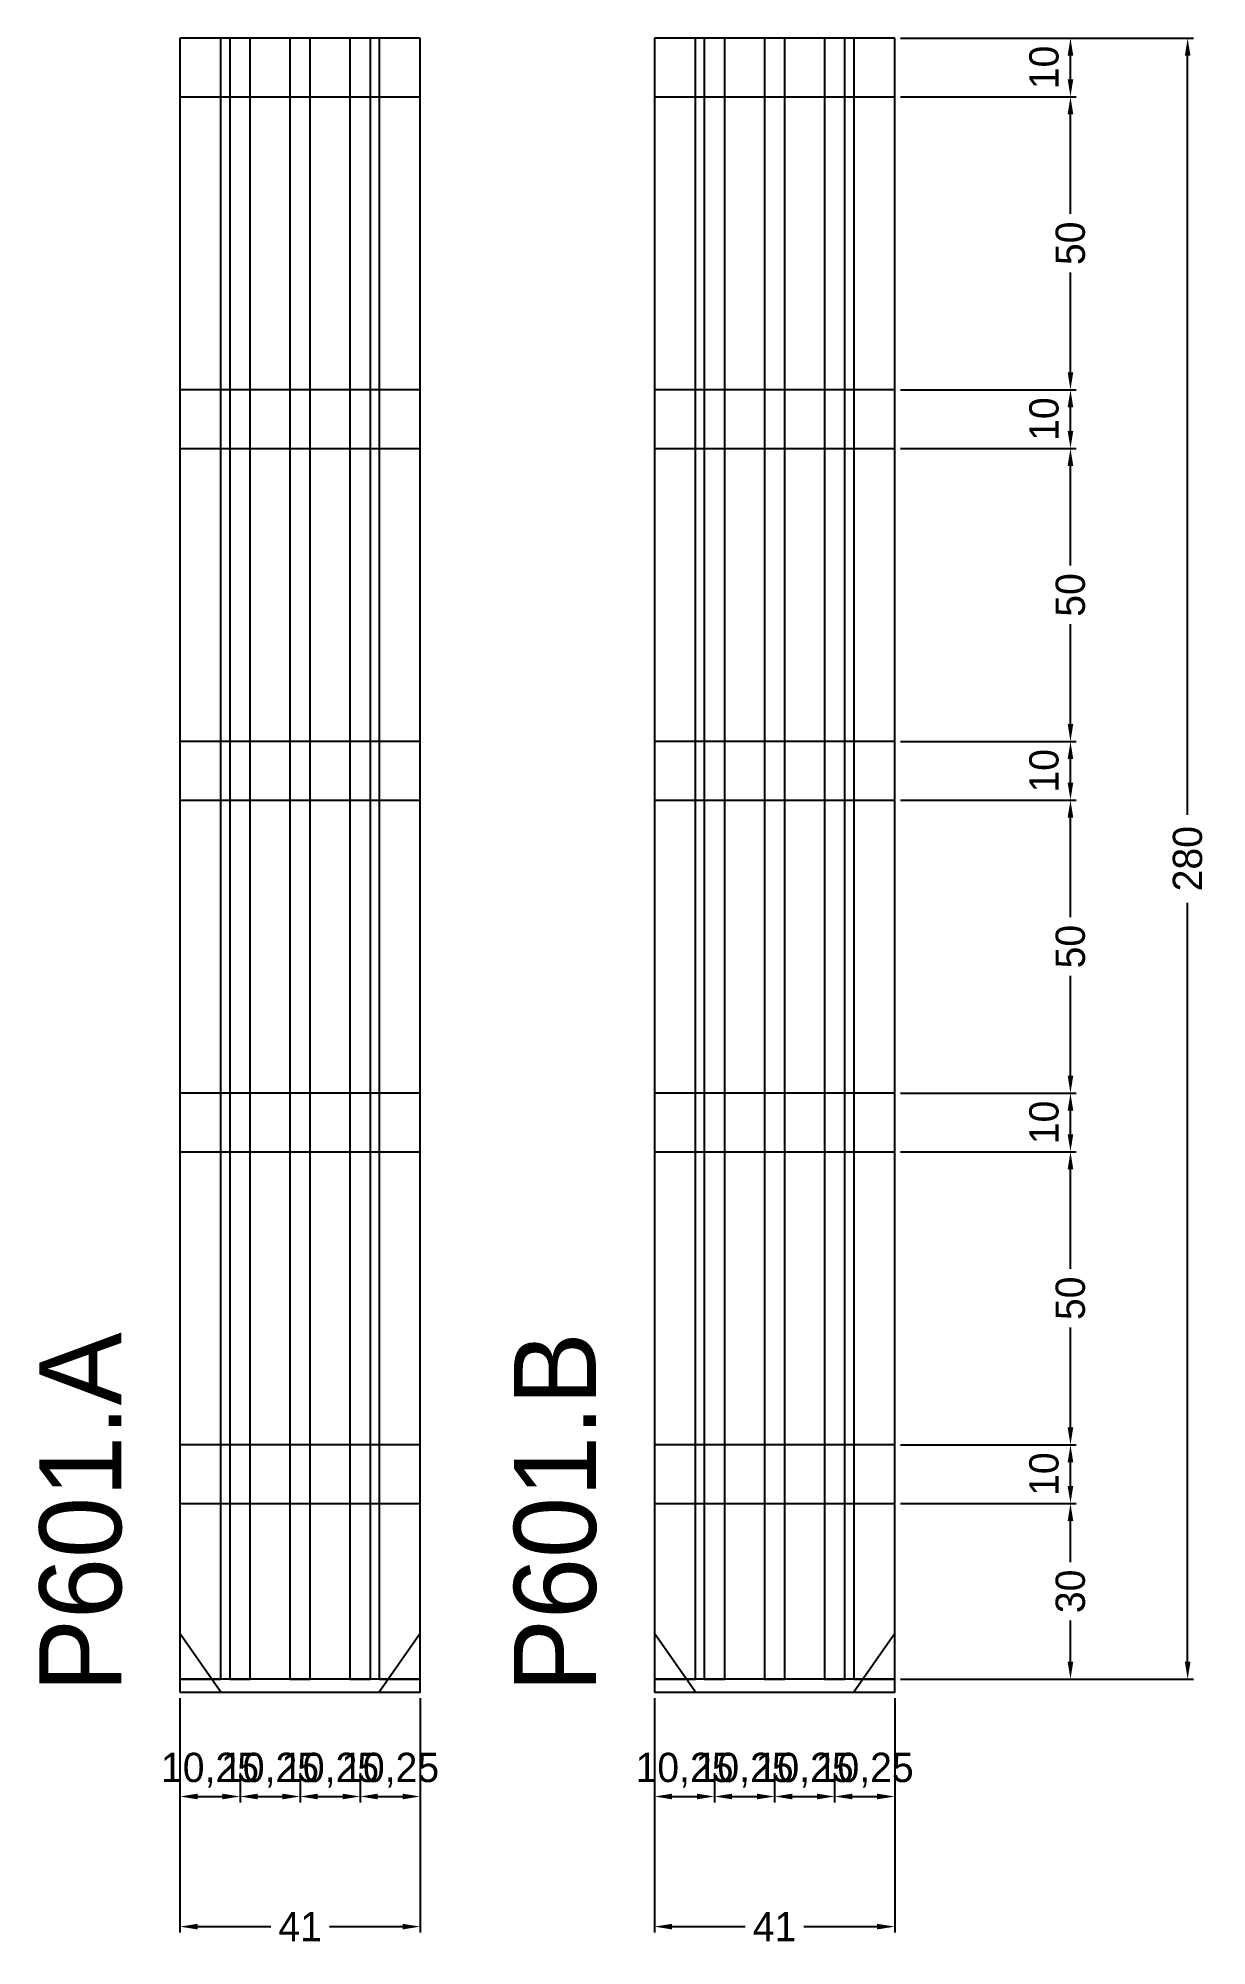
# Model space of a CAD drawing. Header units: centimetres. Extents: x -24 to 175, y -43 to 282.
import ezdxf

# ---------------------------------------------------------------- set-up
doc = ezdxf.new("R2010")
doc.units = ezdxf.units.CM
for name, color, linetype in [('COTA', 241, 'Continuous'), ('NOMENCLATURA', 7, 'Continuous'), ('SARR_2.2x10', 60, 'Continuous'), ('SARR_2.2x7', 40, 'Continuous'), ('SARR_3.5x7', 81, 'Continuous')]:
    doc.layers.add(name, color=color, linetype=linetype)
doc.dimstyles.new('PAINEL-NOVA', dxfattribs={"dimtxt": 5, "dimasz": 3, "dimexe": 1, "dimexo": 1, "dimgap": 1, "dimtad": 1, "dimcen": 2.5, "dimazin": 3, "dimtfac": 1, "dimtmove": 0, "dimatfit": 3})

# ---------------------------------------------------------------- blocks, each defined once
blk = doc.blocks.new('_CLOSEDFILLED')
at = {"color": 0, "linetype": 'BYBLOCK'}
blk.add_solid([(-1, 0.16), (0, 0), (-1, -0.16)], dxfattribs=at)
blk = doc.blocks.new('*D5')
for p, q in [((0, -1), (0, -41)), ((41, -1), (41, -41)), ((3, -40), (15.5, -40)), ((25.5, -40), (38, -40))]:
    blk.add_line(p, q)
at = {"layer": 'Defpoints'}
for p in [(0, 0), (41, 0), (0, -40)]:
    blk.add_point(p, dxfattribs=at)
at = {"layer": 'COTA', "xscale": 3, "yscale": 3, "rotation": 180}
blk.add_blockref('_CLOSEDFILLED', (0, -40), dxfattribs=at)
at = {"layer": 'COTA', "xscale": 3, "yscale": 3}
blk.add_blockref('_CLOSEDFILLED', (41, -40), dxfattribs=at)
at = {"layer": 'COTA', "insert": (20.5, -40), "char_height": 5, "attachment_point": 5}
blk.add_mtext('41', dxfattribs=at)
blk = doc.blocks.new('GRA-E')
at = {"layer": 'SARR_2.2x7'}
blk.add_lwpolyline([(0, 0), (7, 0), (0, 10)], close=True, dxfattribs=at)
blk = doc.blocks.new('GRA-D')
at = {"layer": 'SARR_2.2x7'}
blk.add_lwpolyline([(0, 0), (7, 0), (7, 10)], close=True, dxfattribs=at)
blk = doc.blocks.new('*D10')
for p, q in [((81, -1), (81, -41)), ((122, -1), (122, -41)), ((84, -40), (96.5, -40)), ((106.5, -40), (119, -40))]:
    blk.add_line(p, q)
at = {"layer": 'Defpoints'}
for p in [(81, 0), (122, 0), (81, -40)]:
    blk.add_point(p, dxfattribs=at)
at = {"layer": 'COTA', "xscale": 3, "yscale": 3, "rotation": 180}
blk.add_blockref('_CLOSEDFILLED', (81, -40), dxfattribs=at)
at = {"layer": 'COTA', "xscale": 3, "yscale": 3}
blk.add_blockref('_CLOSEDFILLED', (122, -40), dxfattribs=at)
at = {"layer": 'COTA', "insert": (101.5, -40), "char_height": 5, "attachment_point": 5}
blk.add_mtext('41', dxfattribs=at)
blk = doc.blocks.new('*D11')
for p, q in [((123, 282.2), (173, 282.2)), ((172, 149.7), (172, 279.2)), ((172, 5.2), (172, 134.7)), ((123, 2.2), (173, 2.2))]:
    blk.add_line(p, q)
at = {"layer": 'Defpoints'}
for p in [(122, 282.2), (122, 2.2), (172, 2.2)]:
    blk.add_point(p, dxfattribs=at)
at = {"layer": 'COTA', "xscale": 3, "yscale": 3}
for p, rotation in [((172, 282.2), 90), ((172, 2.2), 270)]:
    blk.add_blockref('_CLOSEDFILLED', p, dxfattribs=dict(at, rotation=rotation))
at = {"layer": 'COTA', "insert": (172, 142.2), "char_height": 5, "attachment_point": 5, "rotation": 90}
blk.add_mtext('280', dxfattribs=at)
blk = doc.blocks.new('*D12')
for p, q in [((123, 32.2), (153, 32.2)), ((152, 22.2), (152, 29.2)), ((152, 5.2), (152, 12.2)), ((123, 2.2), (153, 2.2))]:
    blk.add_line(p, q)
at = {"layer": 'Defpoints'}
for p in [(122, 32.2), (122, 2.2), (152, 2.2)]:
    blk.add_point(p, dxfattribs=at)
at = {"layer": 'COTA', "xscale": 3, "yscale": 3}
for p, rotation in [((152, 32.2), 90), ((152, 2.2), 270)]:
    blk.add_blockref('_CLOSEDFILLED', p, dxfattribs=dict(at, rotation=rotation))
at = {"layer": 'COTA', "insert": (152, 17.2), "char_height": 5, "attachment_point": 5, "rotation": 90}
blk.add_mtext('30', dxfattribs=at)
blk = doc.blocks.new('*D13')
for p, q in [((123, 42.2), (153, 42.2)), ((152, 35.2), (152, 39.2)), ((123, 32.2), (153, 32.2))]:
    blk.add_line(p, q)
at = {"layer": 'Defpoints'}
for p in [(122, 42.2), (122, 32.2), (152, 32.2)]:
    blk.add_point(p, dxfattribs=at)
at = {"layer": 'COTA', "xscale": 3, "yscale": 3}
for p, rotation in [((152, 42.2), 90), ((152, 32.2), 270)]:
    blk.add_blockref('_CLOSEDFILLED', p, dxfattribs=dict(at, rotation=rotation))
at = {"layer": 'COTA', "insert": (147.5, 37.2), "char_height": 5, "attachment_point": 5, "rotation": 90}
blk.add_mtext('10', dxfattribs=at)
blk = doc.blocks.new('*D14')
for p, q in [((123, 92.2), (153, 92.2)), ((152, 72.2), (152, 89.2)), ((152, 45.2), (152, 62.2)), ((123, 42.2), (153, 42.2))]:
    blk.add_line(p, q)
at = {"layer": 'Defpoints'}
for p in [(122, 92.2), (122, 42.2), (152, 42.2)]:
    blk.add_point(p, dxfattribs=at)
at = {"layer": 'COTA', "xscale": 3, "yscale": 3}
for p, rotation in [((152, 92.2), 90), ((152, 42.2), 270)]:
    blk.add_blockref('_CLOSEDFILLED', p, dxfattribs=dict(at, rotation=rotation))
at = {"layer": 'COTA', "insert": (152, 67.2), "char_height": 5, "attachment_point": 5, "rotation": 90}
blk.add_mtext('50', dxfattribs=at)
blk = doc.blocks.new('*D15')
for p, q in [((123, 102.2), (153, 102.2)), ((152, 95.2), (152, 99.2)), ((123, 92.2), (153, 92.2))]:
    blk.add_line(p, q)
at = {"layer": 'Defpoints'}
for p in [(122, 102.2), (122, 92.2), (152, 92.2)]:
    blk.add_point(p, dxfattribs=at)
at = {"layer": 'COTA', "xscale": 3, "yscale": 3}
for p, rotation in [((152, 102.2), 90), ((152, 92.2), 270)]:
    blk.add_blockref('_CLOSEDFILLED', p, dxfattribs=dict(at, rotation=rotation))
at = {"layer": 'COTA', "insert": (147.5, 97.2), "char_height": 5, "attachment_point": 5, "rotation": 90}
blk.add_mtext('10', dxfattribs=at)
blk = doc.blocks.new('*D16')
for p, q in [((123, 152.2), (153, 152.2)), ((152, 132.2), (152, 149.2)), ((152, 105.2), (152, 122.2)), ((123, 102.2), (153, 102.2))]:
    blk.add_line(p, q)
at = {"layer": 'Defpoints'}
for p in [(122, 152.2), (122, 102.2), (152, 102.2)]:
    blk.add_point(p, dxfattribs=at)
at = {"layer": 'COTA', "xscale": 3, "yscale": 3}
for p, rotation in [((152, 152.2), 90), ((152, 102.2), 270)]:
    blk.add_blockref('_CLOSEDFILLED', p, dxfattribs=dict(at, rotation=rotation))
at = {"layer": 'COTA', "insert": (152, 127.2), "char_height": 5, "attachment_point": 5, "rotation": 90}
blk.add_mtext('50', dxfattribs=at)
blk = doc.blocks.new('*D17')
for p, q in [((123, 162.2), (153, 162.2)), ((152, 155.2), (152, 159.2)), ((123, 152.2), (153, 152.2))]:
    blk.add_line(p, q)
at = {"layer": 'Defpoints'}
for p in [(122, 162.2), (122, 152.2), (152, 152.2)]:
    blk.add_point(p, dxfattribs=at)
at = {"layer": 'COTA', "xscale": 3, "yscale": 3}
for p, rotation in [((152, 162.2), 90), ((152, 152.2), 270)]:
    blk.add_blockref('_CLOSEDFILLED', p, dxfattribs=dict(at, rotation=rotation))
at = {"layer": 'COTA', "insert": (147.5, 157.2), "char_height": 5, "attachment_point": 5, "rotation": 90}
blk.add_mtext('10', dxfattribs=at)
blk = doc.blocks.new('*D18')
for p, q in [((123, 212.2), (153, 212.2)), ((152, 192.2), (152, 209.2)), ((152, 165.2), (152, 182.2)), ((123, 162.2), (153, 162.2))]:
    blk.add_line(p, q)
at = {"layer": 'Defpoints'}
for p in [(122, 212.2), (122, 162.2), (152, 162.2)]:
    blk.add_point(p, dxfattribs=at)
at = {"layer": 'COTA', "xscale": 3, "yscale": 3}
for p, rotation in [((152, 212.2), 90), ((152, 162.2), 270)]:
    blk.add_blockref('_CLOSEDFILLED', p, dxfattribs=dict(at, rotation=rotation))
at = {"layer": 'COTA', "insert": (152, 187.2), "char_height": 5, "attachment_point": 5, "rotation": 90}
blk.add_mtext('50', dxfattribs=at)
blk = doc.blocks.new('*D19')
for p, q in [((123, 222.2), (153, 222.2)), ((152, 215.2), (152, 219.2)), ((123, 212.2), (153, 212.2))]:
    blk.add_line(p, q)
at = {"layer": 'Defpoints'}
for p in [(122, 222.2), (122, 212.2), (152, 212.2)]:
    blk.add_point(p, dxfattribs=at)
at = {"layer": 'COTA', "xscale": 3, "yscale": 3}
for p, rotation in [((152, 222.2), 90), ((152, 212.2), 270)]:
    blk.add_blockref('_CLOSEDFILLED', p, dxfattribs=dict(at, rotation=rotation))
at = {"layer": 'COTA', "insert": (147.5, 217.2), "char_height": 5, "attachment_point": 5, "rotation": 90}
blk.add_mtext('10', dxfattribs=at)
blk = doc.blocks.new('*D20')
for p, q in [((123, 272.2), (153, 272.2)), ((152, 252.2), (152, 269.2)), ((152, 225.2), (152, 242.2)), ((123, 222.2), (153, 222.2))]:
    blk.add_line(p, q)
at = {"layer": 'Defpoints'}
for p in [(122, 272.2), (122, 222.2), (152, 222.2)]:
    blk.add_point(p, dxfattribs=at)
at = {"layer": 'COTA', "xscale": 3, "yscale": 3}
for p, rotation in [((152, 272.2), 90), ((152, 222.2), 270)]:
    blk.add_blockref('_CLOSEDFILLED', p, dxfattribs=dict(at, rotation=rotation))
at = {"layer": 'COTA', "insert": (152, 247.2), "char_height": 5, "attachment_point": 5, "rotation": 90}
blk.add_mtext('50', dxfattribs=at)
blk = doc.blocks.new('*D21')
for p, q in [((123, 282.2), (153, 282.2)), ((152, 275.2), (152, 279.2)), ((123, 272.2), (153, 272.2))]:
    blk.add_line(p, q)
at = {"layer": 'Defpoints'}
for p in [(122, 282.2), (122, 272.2), (152, 272.2)]:
    blk.add_point(p, dxfattribs=at)
at = {"layer": 'COTA', "xscale": 3, "yscale": 3}
for p, rotation in [((152, 282.2), 90), ((152, 272.2), 270)]:
    blk.add_blockref('_CLOSEDFILLED', p, dxfattribs=dict(at, rotation=rotation))
at = {"layer": 'COTA', "insert": (147.5, 277.2), "char_height": 5, "attachment_point": 5, "rotation": 90}
blk.add_mtext('10', dxfattribs=at)

msp = doc.modelspace()

# ---------------------------------------------------------------- linework, layer by layer
at = {"layer": 'SARR_2.2x10'}
for p, q in [((41, 282.2), (0, 282.2)), ((0, 282.2), (0, 272.2)), ((41, 272.2), (41, 282.2)), ((122, 282.2), (81, 282.2)), ((81, 282.2), (81, 272.2)), ((122, 272.2), (122, 282.2)), ((0, 272.2), (41, 272.2)), ((81, 272.2), (122, 272.2)), ((41, 222.2), (0, 222.2)), ((0, 222.2), (0, 212.2)), ((41, 212.2), (41, 222.2)), ((122, 222.2), (81, 222.2)), ((81, 222.2), (81, 212.2)), ((122, 212.2), (122, 222.2)), ((0, 212.2), (41, 212.2)), ((81, 212.2), (122, 212.2)), ((41, 162.2), (0, 162.2)), ((0, 162.2), (0, 152.2)), ((41, 152.2), (41, 162.2)), ((122, 162.2), (81, 162.2)), ((81, 162.2), (81, 152.2)), ((122, 152.2), (122, 162.2)), ((0, 152.2), (41, 152.2)), ((81, 152.2), (122, 152.2)), ((41, 102.2), (0, 102.2)), ((0, 102.2), (0, 92.2)), ((41, 92.2), (41, 102.2)), ((122, 102.2), (81, 102.2)), ((81, 102.2), (81, 92.2)), ((122, 92.2), (122, 102.2)), ((0, 92.2), (41, 92.2)), ((81, 92.2), (122, 92.2)), ((41, 42.2), (0, 42.2)), ((0, 42.2), (0, 32.2)), ((41, 32.2), (41, 42.2)), ((122, 42.2), (81, 42.2)), ((81, 42.2), (81, 32.2)), ((122, 32.2), (122, 42.2)), ((0, 32.2), (41, 32.2)), ((81, 32.2), (122, 32.2))]:
    msp.add_line(p, q, dxfattribs=at)
at = {"layer": 'SARR_2.2x7'}
for p, q in [((7, 282.2), (0, 282.2)), ((0, 282.2), (0, 2.2)), ((7, 2.2), (7, 282.2)), ((41, 282.2), (34, 282.2)), ((34, 282.2), (34, 2.2)), ((41, 2.2), (41, 282.2)), ((88, 282.2), (81, 282.2)), ((81, 282.2), (81, 2.2)), ((88, 2.2), (88, 282.2)), ((122, 282.2), (115, 282.2)), ((115, 282.2), (115, 2.2)), ((122, 2.2), (122, 282.2)), ((41, 2.2), (0, 2.2)), ((0, 2.2), (0, 0)), ((0, 2.2), (7, 2.2)), ((0, 0), (41, 0)), ((34, 2.2), (41, 2.2)), ((41, 0), (41, 2.2)), ((122, 2.2), (81, 2.2)), ((81, 2.2), (81, 0)), ((81, 2.2), (88, 2.2)), ((81, 0), (122, 0)), ((115, 2.2), (122, 2.2)), ((122, 0), (122, 2.2))]:
    msp.add_line(p, q, dxfattribs=at)
at = {"layer": 'SARR_3.5x7'}
for p, q in [((12, 282.2), (8.5, 282.2)), ((8.5, 282.2), (8.5, 2.2)), ((12, 2.2), (12, 282.2)), ((22.25, 282.2), (18.75, 282.2)), ((18.75, 282.2), (18.75, 2.2)), ((22.25, 2.2), (22.25, 282.2)), ((32.5, 282.2), (29, 282.2)), ((29, 282.2), (29, 2.2)), ((32.5, 2.2), (32.5, 282.2)), ((93, 282.2), (89.5, 282.2)), ((89.5, 282.2), (89.5, 2.2)), ((93, 2.2), (93, 282.2)), ((103.25, 282.2), (99.75, 282.2)), ((99.75, 282.2), (99.75, 2.2)), ((103.25, 2.2), (103.25, 282.2)), ((113.5, 282.2), (110, 282.2)), ((110, 282.2), (110, 2.2)), ((113.5, 2.2), (113.5, 282.2)), ((8.5, 2.2), (12, 2.2)), ((18.75, 2.2), (22.25, 2.2)), ((29, 2.2), (32.5, 2.2)), ((89.5, 2.2), (93, 2.2)), ((99.75, 2.2), (103.25, 2.2)), ((110, 2.2), (113.5, 2.2))]:
    msp.add_line(p, q, dxfattribs=at)

# ---------------------------------------------------------------- block references
at = {"layer": 'SARR_2.2x7'}
for name, p in [('GRA-E', (0, 0)), ('GRA-D', (34, 0)), ('GRA-E', (81, 0)), ('GRA-D', (115, 0))]:
    msp.add_blockref(name, p, dxfattribs=at)

# ---------------------------------------------------------------- texts
at = {"layer": 'NOMENCLATURA'}
for s, p in [('P601.A', (-10, 0)), ('P601.B', (71, 0))]:
    msp.add_text(s, height=14, rotation=90, dxfattribs=at).set_placement(p)

# ---------------------------------------------------------------- dimensions: what is measured, and where the dimension line sits
at = {"layer": 'COTA'}
for base, p1, p2, picture, middle in [((172, 2.2), (122, 2.2), (122, 282.2), '*D11', (172, 142.2)), ((152, 272.2), (122, 272.2), (122, 282.2), '*D21', (147.5, 277.2)), ((152, 222.2), (122, 222.2), (122, 272.2), '*D20', (152, 247.2)), ((152, 212.2), (122, 212.2), (122, 222.2), '*D19', (147.5, 217.2)), ((152, 162.2), (122, 162.2), (122, 212.2), '*D18', (152, 187.2)), ((152, 152.2), (122, 152.2), (122, 162.2), '*D17', (147.5, 157.2)), ((152, 102.2), (122, 102.2), (122, 152.2), '*D16', (152, 127.2)), ((152, 92.2), (122, 92.2), (122, 102.2), '*D15', (147.5, 97.2)), ((152, 42.2), (122, 42.2), (122, 92.2), '*D14', (152, 67.2)), ((152, 32.2), (122, 32.2), (122, 42.2), '*D13', (147.5, 37.2)), ((152, 2.2), (122, 2.2), (122, 32.2), '*D12', (152, 17.2))]:
    dim = msp.add_linear_dim(base=base, p1=p1, p2=p2, angle=90, dimstyle='PAINEL-NOVA', dxfattribs=at)
    dim.commit()
    dim.dimension.update_dxf_attribs({"geometry": picture, "text_midpoint": middle})
for base, p1, p2, picture, middle in [((0, -40), (0, 0), (41, 0), '*D5', (20.5, -40)), ((81, -40), (81, 0), (122, 0), '*D10', (101.5, -40))]:
    dim = msp.add_linear_dim(base=base, p1=p1, p2=p2, dimstyle='PAINEL-NOVA', dxfattribs=at)
    dim.commit()
    dim.dimension.update_dxf_attribs({"geometry": picture, "text_midpoint": middle})
for base, p1, p2 in [((0, -17.8), (0, -12.8), (10.25, -12.8)), ((10.25, -17.8), (10.25, -12.8), (20.5, -12.8)), ((20.5, -17.8), (20.5, -12.8), (30.75, -12.8)), ((30.75, -17.8), (30.75, -12.8), (41, -12.8)), ((81, -17.8), (81, -12.8), (91.25, -12.8)), ((91.25, -17.8), (91.25, -12.8), (101.5, -12.8)), ((101.5, -17.8), (101.5, -12.8), (111.75, -12.8)), ((111.75, -17.8), (111.75, -12.8), (122, -12.8))]:
    msp.add_linear_dim(base=base, p1=p1, p2=p2, dimstyle='PAINEL-NOVA', dxfattribs=at).render()

doc.saveas('drawing.dxf')
